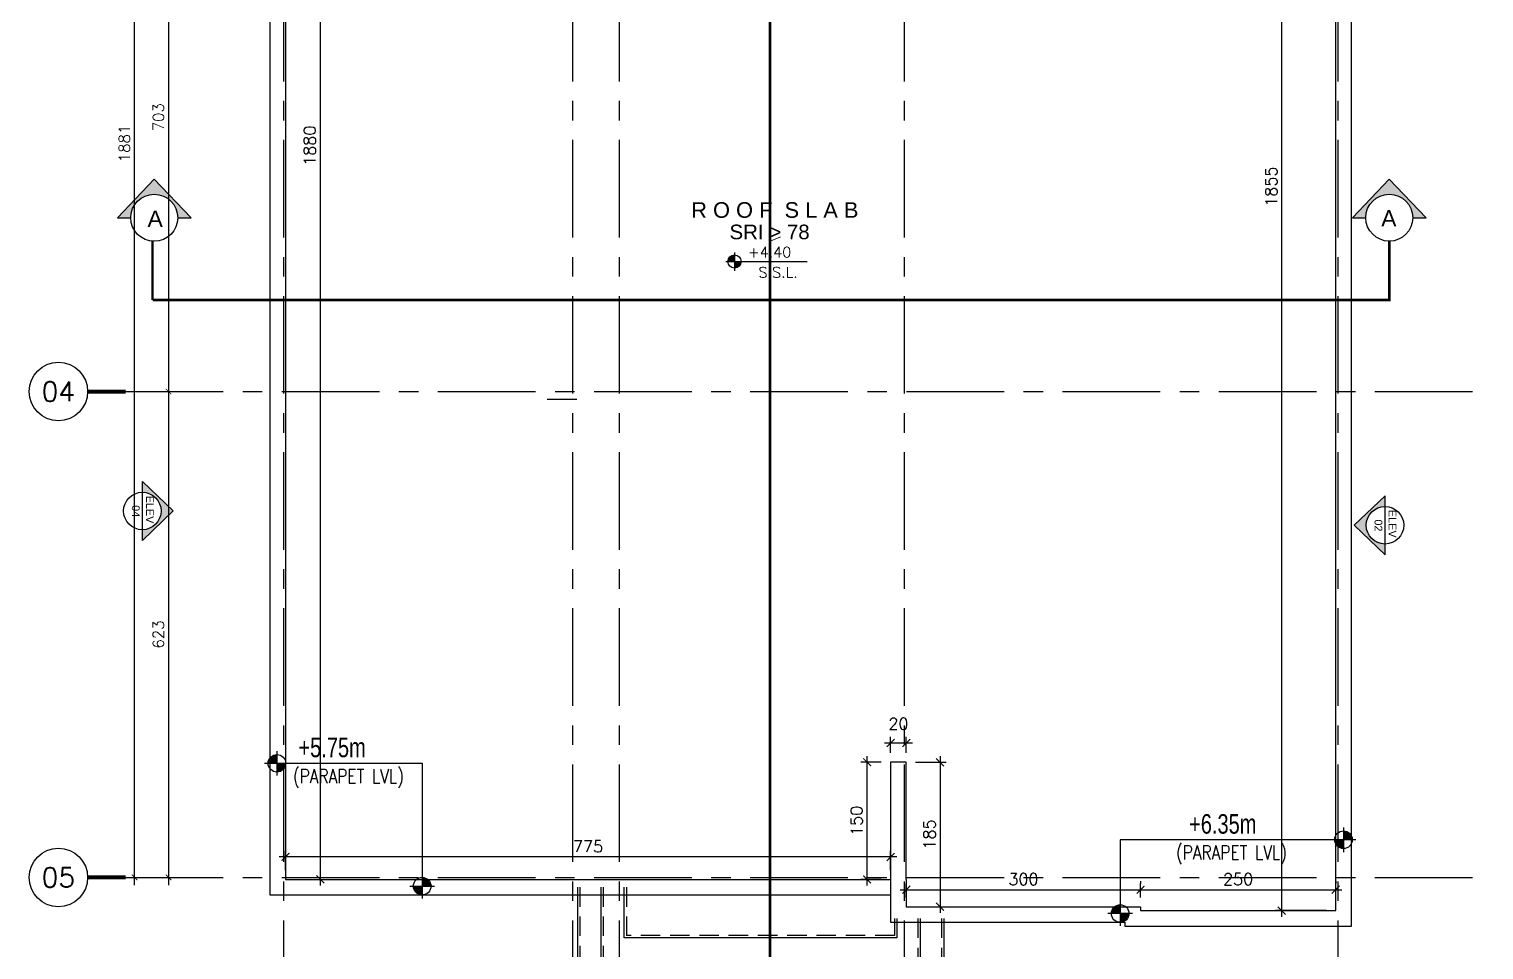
# Model space of a CAD drawing. Header units: centimetres. Extents: x -2093 to 2270, y -504 to 3084.
# Drawn here: x 407 to 2270, y 723 to 1902 of the extents above; entities that cross this region are included whole.
import ezdxf
from ezdxf.enums import TextEntityAlignment as Align

# ---------------------------------------------------------------- set-up
doc = ezdxf.new("R2010")
doc.units = ezdxf.units.CM
doc.header["$LTSCALE"] = 100
doc.header["$MEASUREMENT"] = 0
for name, pattern in [('GRID$0$GRID$0$XREF GRID$0$GRIDS$0$CENTER', [2, 1.25, -0.25, 0.25, -0.25]), ('HIDDEN', [0.375, 0.25, -0.125]), ('XREF CUTTING LINES$0$ACAD_ISO10W100', [18, 12, -3, 0, -3]), ('XREF CUTTING LINES$0$DASHDOT', [1, 0.5, -0.25, 0, -0.25])]:
    doc.linetypes.add(name, pattern=pattern)
for name, color, linetype in [('DIM IN', 1, 'Continuous'), ('GRID$0$DIM IN', 1, 'Continuous'), ('GRID$0$WOODEN DOOR', 1, 'Continuous'), ('GRID$0$XREF GRID', 11, 'GRID$0$GRID$0$XREF GRID$0$GRIDS$0$CENTER'), ('LVL', 2, 'Continuous'), ('STAIRS', 4, 'Continuous'), ('TEXT', 3, 'Continuous'), ('WALL-01', 7, 'Continuous'), ('WALL-02', 3, 'Continuous'), ('WALL-03', 2, 'Continuous'), ('WINDOW', 1, 'Continuous'), ('XREF CUTTING LINES$0$ELEV', 2, 'XREF CUTTING LINES$0$ACAD_ISO10W100'), ('XREF CUTTING LINES$0$SECTION LINE', 6, 'XREF CUTTING LINES$0$DASHDOT'), ('XREF CUTTING LINES$0$WALL SECT LINE', 6, 'XREF CUTTING LINES$0$DASHDOT')]:
    doc.layers.add(name, color=color, linetype=linetype)
doc.styles.add('22', font='romans.shx')
doc.styles.add('ART-PS-1', font='arial.ttf', dxfattribs={"height": 20})
doc.styles.add('GRID$0$GRID$0$XREF GRID$0$GRIDS$0$18', font='romans.shx', dxfattribs={"width": 0.85, "height": 15})
doc.styles.add('GRID$0$ROMANS', font='romans')
doc.styles.add('ROMANS', font='romans')
doc.styles.add('STYLE6', font='swisscl.ttf')
doc.styles.add('XREF CUTTING LINES$0$ART', font='arial.ttf')
doc.styles.add('XREF CUTTING LINES$0$ART-PS-1', font='arial.ttf', dxfattribs={"height": 20})
doc.dimstyles.new('100', dxfattribs={"dimtxt": 15, "dimasz": 10, "dimexe": 8, "dimexo": 12, "dimgap": 6, "dimtad": 1, "dimdec": 0, "dimzin": 0, "dimdsep": 46, "dimtxsty": '22', "dimblk": 'ARCHTICK', "dimcen": 30, "dimdle": 8, "dimclrd": 1, "dimclre": 1, "dimclrt": 2, "dimadec": 0, "dimazin": 0, "dimtfac": 1, "dimtdec": 0, "dimtmove": 2, "dimatfit": 3, "dimldrblk": 'OBLIQUE', "dimfxl": 100, "dimtolj": 1, "dimtzin": 0, "dimarcsym": 0})
doc.dimstyles.new('GRID$0$AS-17-100', dxfattribs={"dimtxt": 14, "dimasz": 7, "dimexe": 10, "dimexo": 25, "dimgap": 6, "dimtad": 1, "dimtoh": 1, "dimdec": 0, "dimdsep": 46, "dimtxsty": 'GRID$0$ROMANS', "dimblk1": 'GRID$0$_ARCHTICK', "dimblk2": 'GRID$0$_ARCHTICK', "dimsah": 1, "dimcen": 25, "dimdle": 10, "dimclrd": 1, "dimclre": 1, "dimclrt": 2, "dimadec": 0, "dimazin": 0, "dimtfac": 1, "dimtdec": 0, "dimtofl": 0, "dimtmove": 2, "dimatfit": 3, "dimldrblk": 'GRID$0$_ARCHTICK', "dimfxl": 1, "dimtolj": 1, "dimtzin": 0, "dimarcsym": 0})

# ---------------------------------------------------------------- blocks, each defined once
blk = doc.blocks.new('_ARCHTICK')
at = {"color": 0, "linetype": 'ByBlock', "const_width": 0.15}
blk.add_lwpolyline([(-0.5, -0.5), (0.5, 0.5)], dxfattribs=at)
blk = doc.blocks.new('*D268')
at = {"layer": 'Defpoints', "color": 0, "transparency": 16777216}
for p in [(734.9999999999748, 2693.000000000006), (734.999999999975, 813.0000000000059), (779.5746953821845, 813.000000000006)]:
    blk.add_point(p, dxfattribs=at)
at = {"layer": 'DIM IN', "color": 1, "lineweight": -2, "transparency": 16777216}
for p, q in [((746.9999999999748, 2693.000000000006), (787.5746953821841, 2693.000000000006)), ((779.5746953821841, 2701.000000000006), (779.5746953821845, 805.000000000006)), ((746.999999999975, 813.0000000000059), (787.5746953821845, 813.000000000006))]:
    blk.add_line(p, q, dxfattribs=at)
at = {"layer": 'DIM IN', "color": 1, "lineweight": -2, "transparency": 16777216, "xscale": 10, "yscale": 10, "zscale": 10}
for p, rotation in [((779.5746953821841, 2693.000000000006), 90), ((779.5746953821845, 813.000000000006), 270)]:
    blk.add_blockref('_ARCHTICK', p, dxfattribs=dict(at, rotation=rotation))
at = {"layer": 'DIM IN', "color": 2, "transparency": 16777216, "insert": (766.0746953821846, 1753.000000000006), "char_height": 15, "attachment_point": 5, "rotation": 90, "style": '22'}
blk.add_mtext('\\A1;1880', dxfattribs=at)
blk = doc.blocks.new('_OBLIQUE')
at = {"color": 0, "linetype": 'ByBlock'}
blk.add_line((-0.5, -0.5), (0.5, 0.5), dxfattribs=at)
blk = doc.blocks.new('*D269')
at = {"layer": 'Defpoints', "color": 0, "transparency": 16777216}
for p in [(734.9999999999748, 841.7551488985446), (734.9999999999748, 813.0000000000055), (1509.999999999975, 813.0000000000055)]:
    blk.add_point(p, dxfattribs=at)
at = {"layer": 'DIM IN', "color": 1, "lineweight": -2, "transparency": 16777216}
for p, q in [((1517.999999999975, 841.7551488985446), (726.9999999999748, 841.7551488985446)), ((734.9999999999748, 825.0000000000055), (734.9999999999748, 849.7551488985446)), ((1509.999999999975, 825.0000000000055), (1509.999999999975, 849.7551488985446))]:
    blk.add_line(p, q, dxfattribs=at)
at = {"layer": 'DIM IN', "color": 1, "lineweight": -2, "transparency": 16777216, "xscale": 10, "yscale": 10, "zscale": 10, "rotation": 180}
blk.add_blockref('_ARCHTICK', (734.9999999999748, 841.7551488985446), dxfattribs=at)
at = {"layer": 'DIM IN', "color": 1, "lineweight": -2, "transparency": 16777216, "xscale": 10, "yscale": 10, "zscale": 10}
blk.add_blockref('_ARCHTICK', (1509.999999999975, 841.7551488985446), dxfattribs=at)
at = {"layer": 'DIM IN', "color": 2, "transparency": 16777216, "insert": (1122.499999999975, 855.2551488985446), "char_height": 15, "attachment_point": 5, "style": '22'}
blk.add_mtext('\\A1;775', dxfattribs=at)
blk = doc.blocks.new('*D270')
at = {"layer": 'Defpoints', "color": 0, "transparency": 16777216}
for p in [(1479.900502841305, 963.0000000000059), (1509.999999999975, 963.0000000000059), (1509.999999999975, 813.0000000000059)]:
    blk.add_point(p, dxfattribs=at)
at = {"layer": 'DIM IN', "color": 1, "lineweight": -2, "transparency": 16777216}
for p, q in [((1479.900502841305, 805.0000000000059), (1479.900502841305, 971.0000000000059)), ((1497.999999999975, 963.0000000000059), (1471.900502841305, 963.0000000000059)), ((1497.999999999975, 813.0000000000059), (1471.900502841305, 813.0000000000059))]:
    blk.add_line(p, q, dxfattribs=at)
at = {"layer": 'DIM IN', "color": 1, "lineweight": -2, "transparency": 16777216, "xscale": 10, "yscale": 10, "zscale": 10}
for p, rotation in [((1479.900502841305, 963.0000000000059), 90), ((1479.900502841305, 813.0000000000059), 270)]:
    blk.add_blockref('_ARCHTICK', p, dxfattribs=dict(at, rotation=rotation))
at = {"layer": 'DIM IN', "color": 2, "transparency": 16777216, "insert": (1466.400502841305, 888.0000000000052), "char_height": 15, "attachment_point": 5, "rotation": 90, "style": '22'}
blk.add_mtext('\\A1;150', dxfattribs=at)
blk = doc.blocks.new('*D271')
at = {"layer": 'Defpoints', "color": 0, "transparency": 16777216}
for p in [(1529.999999999975, 963.0000000000059), (1529.999999999975, 778.0000000000059), (1573.278941177268, 778.0000000000059)]:
    blk.add_point(p, dxfattribs=at)
at = {"layer": 'DIM IN', "color": 1, "lineweight": -2, "transparency": 16777216}
for p, q in [((1573.278941177268, 971.0000000000059), (1573.278941177268, 770.0000000000059)), ((1541.999999999975, 963.0000000000059), (1581.278941177268, 963.0000000000059)), ((1541.999999999975, 778.0000000000059), (1581.278941177268, 778.0000000000059))]:
    blk.add_line(p, q, dxfattribs=at)
at = {"layer": 'DIM IN', "color": 1, "lineweight": -2, "transparency": 16777216, "xscale": 10, "yscale": 10, "zscale": 10}
for p, rotation in [((1573.278941177268, 963.0000000000059), 90), ((1573.278941177268, 778.0000000000059), 270)]:
    blk.add_blockref('_ARCHTICK', p, dxfattribs=dict(at, rotation=rotation))
at = {"layer": 'DIM IN', "color": 2, "transparency": 16777216, "insert": (1559.778941177268, 870.5000000000052), "char_height": 15, "attachment_point": 5, "rotation": 90, "style": '22'}
blk.add_mtext('\\A1;185', dxfattribs=at)
blk = doc.blocks.new('*D272')
at = {"layer": 'Defpoints', "color": 0, "transparency": 16777216}
for p in [(1529.999999999975, 987.8275936221871), (1509.999999999975, 963.0000000000055), (1529.999999999975, 963.0000000000055)]:
    blk.add_point(p, dxfattribs=at)
at = {"layer": 'DIM IN', "color": 1, "lineweight": -2, "transparency": 16777216}
for p, q in [((1501.999999999975, 987.8275936221871), (1537.999999999975, 987.8275936221871)), ((1509.999999999975, 975.0000000000055), (1509.999999999975, 995.8275936221871)), ((1529.999999999975, 975.0000000000055), (1529.999999999975, 995.8275936221871))]:
    blk.add_line(p, q, dxfattribs=at)
at = {"layer": 'DIM IN', "color": 1, "lineweight": -2, "transparency": 16777216, "xscale": 10, "yscale": 10, "zscale": 10, "rotation": 180}
blk.add_blockref('_ARCHTICK', (1509.999999999975, 987.8275936221871), dxfattribs=at)
at = {"layer": 'DIM IN', "color": 1, "lineweight": -2, "transparency": 16777216, "xscale": 10, "yscale": 10, "zscale": 10}
blk.add_blockref('_ARCHTICK', (1529.999999999975, 987.8275936221871), dxfattribs=at)
at = {"layer": 'DIM IN', "color": 2, "transparency": 16777216, "insert": (1519.999999999975, 1012.327593622187), "char_height": 15, "attachment_point": 5, "style": '22'}
blk.add_mtext('\\A1;20', dxfattribs=at)
blk = doc.blocks.new('*D273')
at = {"layer": 'Defpoints', "color": 0, "transparency": 16777216}
for p in [(1829.999999999975, 799.7844294630358), (1529.999999999975, 778.0000000000055), (1829.999999999975, 778.0000000000055)]:
    blk.add_point(p, dxfattribs=at)
at = {"layer": 'DIM IN', "color": 1, "lineweight": -2, "transparency": 16777216}
for p, q in [((1529.999999999975, 790.0000000000055), (1529.999999999975, 807.7844294630358)), ((1829.999999999975, 790.0000000000055), (1829.999999999975, 807.7844294630358)), ((1521.999999999975, 799.7844294630358), (1837.999999999975, 799.7844294630358))]:
    blk.add_line(p, q, dxfattribs=at)
at = {"layer": 'DIM IN', "color": 1, "lineweight": -2, "transparency": 16777216, "xscale": 10, "yscale": 10, "zscale": 10, "rotation": 180}
blk.add_blockref('_ARCHTICK', (1529.999999999975, 799.7844294630358), dxfattribs=at)
at = {"layer": 'DIM IN', "color": 1, "lineweight": -2, "transparency": 16777216, "xscale": 10, "yscale": 10, "zscale": 10}
blk.add_blockref('_ARCHTICK', (1829.999999999975, 799.7844294630358), dxfattribs=at)
at = {"layer": 'DIM IN', "color": 2, "transparency": 16777216, "insert": (1679.999999999975, 813.2844294630358), "char_height": 15, "attachment_point": 5, "style": '22'}
blk.add_mtext('\\A1;300', dxfattribs=at)
blk = doc.blocks.new('*D274')
at = {"layer": 'Defpoints', "color": 0, "transparency": 16777216}
for p in [(1829.999999999975, 798.8922147315207), (2079.999999999975, 799.7844294630358), (2079.999999999975, 798.8922147315207)]:
    blk.add_point(p, dxfattribs=at)
at = {"layer": 'DIM IN', "color": 1, "lineweight": -2, "transparency": 16777216}
for p, q in [((1829.999999999975, 810.8922147315207), (1829.999999999975, 807.7844294630358)), ((2079.999999999975, 810.8922147315207), (2079.999999999975, 807.7844294630358)), ((1821.999999999975, 799.7844294630358), (2087.999999999975, 799.7844294630358))]:
    blk.add_line(p, q, dxfattribs=at)
at = {"layer": 'DIM IN', "color": 1, "lineweight": -2, "transparency": 16777216, "xscale": 10, "yscale": 10, "zscale": 10, "rotation": 180}
blk.add_blockref('_ARCHTICK', (1829.999999999975, 799.7844294630358), dxfattribs=at)
at = {"layer": 'DIM IN', "color": 1, "lineweight": -2, "transparency": 16777216, "xscale": 10, "yscale": 10, "zscale": 10}
blk.add_blockref('_ARCHTICK', (2079.999999999975, 799.7844294630358), dxfattribs=at)
at = {"layer": 'DIM IN', "color": 2, "transparency": 16777216, "insert": (1954.999999999975, 813.2844294630358), "char_height": 15, "attachment_point": 5, "style": '22'}
blk.add_mtext('\\A1;250', dxfattribs=at)
blk = doc.blocks.new('*D275')
at = {"layer": 'Defpoints', "color": 0, "transparency": 16777216}
for p in [(2010.853973782234, 2628.000000000006), (2079.999999999975, 2628.000000000006), (2079.999999999975, 773.0000000000059)]:
    blk.add_point(p, dxfattribs=at)
at = {"layer": 'DIM IN', "color": 1, "lineweight": -2, "transparency": 16777216}
for p, q in [((2067.999999999975, 2628.000000000006), (2002.853973782234, 2628.000000000006)), ((2010.853973782234, 765.0000000000058), (2010.853973782234, 2636.000000000006)), ((2067.999999999975, 773.0000000000059), (2002.853973782234, 773.0000000000059))]:
    blk.add_line(p, q, dxfattribs=at)
at = {"layer": 'DIM IN', "color": 1, "lineweight": -2, "transparency": 16777216, "xscale": 10, "yscale": 10, "zscale": 10}
for p, rotation in [((2010.853973782234, 2628.000000000006), 90), ((2010.853973782234, 773.0000000000059), 270)]:
    blk.add_blockref('_ARCHTICK', p, dxfattribs=dict(at, rotation=rotation))
at = {"layer": 'DIM IN', "color": 2, "transparency": 16777216, "insert": (1997.353973782234, 1700.500000000005), "char_height": 15, "attachment_point": 5, "rotation": 90, "style": '22'}
blk.add_mtext('\\A1;1855', dxfattribs=at)
blk = doc.blocks.new('GRID$0$_ARCHTICK')
at = {"color": 0, "linetype": 'ByBlock', "const_width": 0.15}
blk.add_lwpolyline([(-0.5, -0.5), (0.5, 0.5)], dxfattribs=at)
blk = doc.blocks.new('*D426')
at = {"layer": 'Defpoints', "color": 0, "transparency": 16777216}
for p in [(-1934.395888290663, 2140.976995210326), (-1934.395888290664, 1438.000000000071), (-1914.75702633421, 1438.000000000071)]:
    blk.add_point(p, dxfattribs=at)
at = {"layer": 'GRID$0$DIM IN', "color": 1, "lineweight": -2, "transparency": 16777216}
for p, q in [((-1914.75702633421, 2150.976995210326), (-1914.75702633421, 1428.000000000071)), ((-1909.395888290663, 2140.976995210326), (-1904.75702633421, 2140.976995210326)), ((-1909.395888290664, 1438.000000000071), (-1904.75702633421, 1438.000000000071))]:
    blk.add_line(p, q, dxfattribs=at)
at = {"layer": 'GRID$0$DIM IN', "color": 1, "lineweight": -2, "transparency": 16777216, "xscale": 7, "yscale": 7, "zscale": 7}
for p, rotation in [((-1914.75702633421, 2140.976995210326), 90), ((-1914.75702633421, 1438.000000000071), 270)]:
    blk.add_blockref('GRID$0$_ARCHTICK', p, dxfattribs=dict(at, rotation=rotation))
at = {"layer": 'GRID$0$DIM IN', "color": 2, "transparency": 16777216, "insert": (-1927.757026334209, 1789.488497605199), "char_height": 14, "attachment_point": 5, "rotation": 90, "style": 'GRID$0$ROMANS'}
blk.add_mtext('\\A1;703', dxfattribs=at)
blk = doc.blocks.new('*D427')
at = {"layer": 'Defpoints', "color": 0, "transparency": 16777216}
for p in [(-1934.395888290664, 1438.000000000071), (-1934.395888290664, 815.5000000000418), (-1914.757026334211, 815.5000000000418)]:
    blk.add_point(p, dxfattribs=at)
at = {"layer": 'GRID$0$DIM IN', "color": 1, "lineweight": -2, "transparency": 16777216}
for p, q in [((-1914.757026334211, 1448.000000000071), (-1914.757026334211, 805.5000000000418)), ((-1909.395888290664, 1438.000000000071), (-1904.757026334211, 1438.000000000071)), ((-1909.395888290664, 815.5000000000418), (-1904.757026334211, 815.5000000000418))]:
    blk.add_line(p, q, dxfattribs=at)
at = {"layer": 'GRID$0$DIM IN', "color": 1, "lineweight": -2, "transparency": 16777216, "xscale": 7, "yscale": 7, "zscale": 7}
for p, rotation in [((-1914.757026334211, 1438.000000000071), 90), ((-1914.757026334211, 815.5000000000418), 270)]:
    blk.add_blockref('GRID$0$_ARCHTICK', p, dxfattribs=dict(at, rotation=rotation))
at = {"layer": 'GRID$0$DIM IN', "color": 2, "transparency": 16777216, "insert": (-1927.75702633421, 1126.750000000057), "char_height": 14, "attachment_point": 5, "rotation": 90, "style": 'GRID$0$ROMANS'}
blk.add_mtext('\\A1;623', dxfattribs=at)
blk = doc.blocks.new('*D428')
at = {"layer": 'Defpoints', "color": 0, "transparency": 16777216}
for p in [(-1992.024602752311, 2696.159775922617), (-1958.295544654558, 2696.159775922617), (-1992.024602752312, 815.5000000000421)]:
    blk.add_point(p, dxfattribs=at)
at = {"layer": 'GRID$0$DIM IN', "color": 1, "lineweight": -2, "transparency": 16777216}
for p, q in [((-1958.295544654557, 805.5000000000421), (-1958.295544654558, 2706.159775922617)), ((-1967.024602752311, 2696.159775922617), (-1948.295544654558, 2696.159775922617)), ((-1967.024602752312, 815.5000000000421), (-1948.295544654557, 815.5000000000421))]:
    blk.add_line(p, q, dxfattribs=at)
at = {"layer": 'GRID$0$DIM IN', "color": 1, "lineweight": -2, "transparency": 16777216, "xscale": 7, "yscale": 7, "zscale": 7}
for p, rotation in [((-1958.295544654558, 2696.159775922617), 90), ((-1958.295544654557, 815.5000000000421), 270)]:
    blk.add_blockref('GRID$0$_ARCHTICK', p, dxfattribs=dict(at, rotation=rotation))
at = {"layer": 'GRID$0$DIM IN', "color": 2, "transparency": 16777216, "insert": (-1971.295544654557, 1755.82988796133), "char_height": 14, "attachment_point": 5, "rotation": 90, "style": 'GRID$0$ROMANS'}
blk.add_mtext('\\A1;1881', dxfattribs=at)
blk = doc.blocks.new('XREF CUTTING LINES')
at = {"layer": 'XREF CUTTING LINES$0$ELEV'}
h = blk.add_hatch(color=251, dxfattribs=at)
edge = h.paths.add_edge_path()
edge.add_line((-1948.315637287776, 1322.673402435821), (-1948.315637287776, 1309.050706248334))
edge.add_ellipse((-1948.315637287776, 1284.984180463422), major_axis=(17.01760358211501, -17.01760358211501), ratio=0.9999999999999889, start_angle=-45.000000000000284, end_angle=134.9999999999997, ccw=False)
edge.add_line((-1948.315637287776, 1260.917654678502), (-1948.315637287776, 1247.294958491))
edge.add_line((-1948.315637287776, 1247.294958491007), (-1908.933402010779, 1284.98418046343))
edge.add_line((-1908.933402010779, 1284.984180463429), (-1948.315637287776, 1322.67340243582))
h = blk.add_hatch(color=251, dxfattribs=at)
edge = h.paths.add_edge_path()
edge.add_line((-356.893319347837, 1304.399473541923), (-356.893319347837, 1290.776777354436))
edge.add_ellipse((-356.893319347837, 1266.710251569524), major_axis=(-17.01760358211502, -17.01760358211501), ratio=0.9999999999999889, start_angle=225.0000000000003, end_angle=405.0000000000003)
edge.add_line((-356.893319347837, 1242.643725784605), (-356.893319347837, 1229.021029597102))
edge.add_line((-356.893319347837, 1229.02102959711), (-396.275554624833, 1266.710251569532))
edge.add_line((-396.275554624833, 1266.710251569531), (-356.893319347837, 1304.399473541923))
at = {"layer": 'XREF CUTTING LINES$0$SECTION LINE'}
h = blk.add_hatch(color=251, dxfattribs=at)
edge = h.paths.add_edge_path()
edge.add_line((-1885.968603661774, 1660.685805011528), (-1902.996973896133, 1660.685805011528))
edge.add_ellipse((-1933.080131127273, 1660.685805011528), major_axis=(-21.27200447764378, 21.27200447764375), ratio=0.9999999999999887, start_angle=225.0000000000003, end_angle=405.0000000000003)
edge.add_line((-1963.163288358422, 1660.685805011528), (-1980.191658592791, 1660.685805011528))
edge.add_line((-1980.191658592791, 1660.685805011528), (-1933.080131127263, 1709.913599107773))
edge.add_line((-1933.080131127273, 1709.913599107774), (-1885.968603661774, 1660.685805011529))
h = blk.add_hatch(color=251, dxfattribs=at)
edge = h.paths.add_edge_path()
edge.add_line((-304.270622017376, 1660.766587367905), (-321.2989922517352, 1660.766587367905))
edge.add_ellipse((-351.3821494828748, 1660.766587367905), major_axis=(-21.27200447764378, 21.27200447764375), ratio=0.9999999999999887, start_angle=225.0000000000003, end_angle=405.0000000000003)
edge.add_line((-381.465306714024, 1660.766587367905), (-398.4936769484025, 1660.766587367905))
edge.add_line((-398.4936769484025, 1660.766587367905), (-351.3821494828748, 1709.99438146415))
edge.add_line((-351.3821494828651, 1709.994381464149), (-304.2706220173663, 1660.766587367905))
at = {"layer": 'XREF CUTTING LINES$0$ELEV', "color": 2, "linetype": 'Continuous'}
for p, q in [((-1948.315637287777, 1260.917654678505), (-1948.315637287777, 1309.050706248337)), ((-356.8933193478358, 1242.643725784609), (-356.8933193478358, 1290.776777354439))]:
    blk.add_line(p, q, dxfattribs=at)
for points in [[(-1948.315637287776, 1322.673402435828), (-1908.933402010779, 1284.984180463429), (-1948.315637287776, 1247.294958491015), (-1948.315637287776, 1260.917654678505)], [(-1948.315637287776, 1309.050706248337), (-1948.315637287776, 1322.673402435828)], [(-356.893319347837, 1304.399473541931), (-396.275554624833, 1266.710251569531), (-356.893319347837, 1229.021029597117), (-356.893319347837, 1242.643725784609)], [(-356.893319347837, 1290.776777354439), (-356.893319347837, 1304.399473541931)]]:
    blk.add_lwpolyline(points, dxfattribs=at)
for centre in [(-1948.315637287776, 1284.984180463422), (-356.893319347837, 1266.710251569524)]:
    blk.add_circle(centre, 24.06652578491579, dxfattribs=at)
at = {"layer": 'XREF CUTTING LINES$0$SECTION LINE', "color": 2, "linetype": 'Continuous'}
for points in [[(-1902.996973896133, 1660.685805011528), (-1885.968603661765, 1660.685805011528), (-1933.080131127273, 1709.913599107774), (-1980.191658592791, 1660.685805011528), (-1963.163288358422, 1660.685805011528)], [(-321.2989922517352, 1660.766587367905), (-304.2706220173663, 1660.766587367905), (-351.3821494828651, 1709.994381464149), (-398.4936769483832, 1660.766587367905), (-381.465306714024, 1660.766587367905)]]:
    blk.add_lwpolyline(points, dxfattribs=at)
for centre in [(-1933.080131127273, 1660.685805011528), (-351.3821494828748, 1660.766587367905)]:
    blk.add_circle(centre, 30.08315723114473, dxfattribs=at)
at = {"layer": 'XREF CUTTING LINES$0$WALL SECT LINE', "const_width": 3.317877843354462}
for points in [[(-1068.91760389405, 2787.387445794906), (-1144.443390814088, 2787.387445794906), (-1144.443390814383, 485.8709806342961)], [(-351.3821494828748, 1630.683430136761), (-351.3821494828748, 1555.157643216722), (-1935.283276804803, 1555.157643216574)], [(-1935.283276804803, 1555.157643216869), (-1935.283276804803, 1630.683430136907)]]:
    blk.add_lwpolyline(points, dxfattribs=at)
at = {"layer": 'XREF CUTTING LINES$0$WALL SECT LINE', "color": 6}
blk.add_lwpolyline([(-351.3821494828748, 1555.157643216722), (-351.3821494828748, 1630.683430136761)], dxfattribs=at)
at = {"layer": 'XREF CUTTING LINES$0$ELEV', "style": 'XREF CUTTING LINES$0$ART-PS-1'}
for s, p in [('04', (-1956.736241948716, 1284.73753000031)), ('ELEV', (-1938.686986480867, 1286.908318344261)), ('02', (-365.3139240087776, 1266.463601106413)), ('ELEV', (-347.2646685409288, 1268.634389450364))]:
    blk.add_text(s, height=9.953633530063387, rotation=270, dxfattribs=at).set_placement(p, align=Align.MIDDLE_CENTER)
at = {"layer": 'XREF CUTTING LINES$0$SECTION LINE', "color": 2, "style": 'XREF CUTTING LINES$0$ART'}
for p in [(-1931.897636615068, 1659.476273669651), (-351.9800547406843, 1660.004947453079)]:
    blk.add_text('A', height=20.90263041312467, dxfattribs=at).set_placement(p, align=Align.MIDDLE_CENTER)
blk = doc.blocks.new('03')
at = {"layer": 'STAIRS', "color": 8}
for p, q in [((4137.499999999975, 2708.000000000006), (4039.999999999975, 2708.000000000006)), ((4509.999999999975, 2648.000000000005), (4179.999999999975, 2648.000000000005)), ((4509.999999999975, 2618.000000000005), (4179.999999999975, 2618.000000000005)), ((3600.000000000004, 2356.189775922634), (3599.999999999992, 2064.719852353616)), ((3719.999999999981, 2356.189775922622), (3599.999999999992, 2356.189775922622)), ((3629.999999999992, 2326.189775922634), (3629.999999999992, 2094.719852353604)), ((3719.999999999981, 2326.189775922634), (3629.999999999992, 2326.189775922634)), ((3660.000000000004, 2124.719852353593), (3659.999999999992, 2296.189775922634)), ((3659.999999999992, 2296.189775922634), (3719.999999999981, 2296.189775922634)), ((3719.999999999975, 2258.000000000005), (3719.999999999984, 2168.000000000001)), ((3659.999999999992, 2124.719852353604), (3719.999999999978, 2124.719852353604)), ((3719.999999999976, 2094.719852353604), (3629.999999999992, 2094.719852353604)), ((3719.999999999975, 2064.719852353605), (3599.999999999992, 2064.719852353616)), ((4108.883651471508, 803.0000000000407), (4108.883651471508, 677.9999999999939)), ((4138.883651471508, 803.0000000000407), (4138.883651471508, 708.000000000017)), ((4168.883651471508, 738.000000000017), (4168.883651471509, 803.0000000000405)), ((4517.999999999975, 763.0000000000057), (4517.999999999975, 738.0000000000405)), ((4547.999999999975, 763.000000000008), (4547.999999999975, 708.0000000000405)), ((4577.999999999975, 763.0000000000105), (4577.999999999975, 678.000000000017)), ((4517.999999999975, 738.0000000000405), (4168.883651471508, 738.000000000017)), ((4138.883651471508, 708.000000000017), (4355.148054566627, 708.000000000017)), ((4547.999999999975, 708.0000000000405), (4355.148054566651, 708.000000000017)), ((4108.883651471508, 678.0000000000055), (4355.148054566651, 677.9999999999939)), ((4577.999999999975, 678.0000000000289), (4355.148054566627, 677.9999999999939))]:
    blk.add_line(p, q, dxfattribs=at)
at = {"layer": 'STAIRS', "color": 8, "linetype": 'HIDDEN'}
for p, q in [((4137.499999999975, 2705.000000000006), (4039.999999999975, 2705.000000000006)), ((4509.999999999975, 2645.000000000005), (4179.999999999975, 2645.000000000005)), ((4509.999999999975, 2615.000000000005), (4179.999999999975, 2615.000000000005)), ((3603.000000000004, 2353.189775922623), (3602.999999999992, 2067.719852353616)), ((3729.999999999981, 2353.189775922634), (3603.000000000004, 2353.189775922623)), ((3632.999999999992, 2323.189775922634), (3632.999999999992, 2097.719852353604)), ((3719.999999999981, 2323.189775922634), (3632.999999999992, 2323.189775922634)), ((3663.000000000004, 2127.719852353604), (3662.999999999992, 2293.189775922634)), ((3662.999999999992, 2293.189775922634), (3719.999999999981, 2293.189775922634)), ((3663.000000000004, 2127.719852353604), (3719.999999999978, 2127.719852353604)), ((3719.999999999976, 2097.719852353604), (3632.999999999992, 2097.719852353604)), ((3719.999999999975, 2067.719852353605), (3602.999999999992, 2067.719852353616)), ((4111.883651471509, 803.0000000000408), (4111.883651471509, 681.0000000000282)), ((4141.883651471509, 803.0000000000407), (4141.883651471509, 711.00000000004)), ((4171.883651471509, 803.0000000000406), (4171.883651471509, 741.0000000000173)), ((4514.999999999975, 763.0000000000057), (4514.999999999975, 741.0000000000402)), ((4544.999999999975, 763.000000000008), (4544.999999999975, 711.0000000000401)), ((4574.999999999975, 763.0000000000105), (4574.999999999975, 681.0000000000284)), ((4514.999999999975, 741.0000000000402), (4171.883651471509, 741.0000000000173)), ((4141.883651471509, 711.00000000004), (4328.735596904832, 711.0000000000173)), ((4544.999999999975, 711.0000000000401), (4355.148054566651, 711.000000000017)), ((4111.883651471509, 681.0000000000282), (4328.735596904856, 680.9999999999941)), ((4574.999999999975, 681.0000000000284), (4355.148054566627, 680.9999999999939))]:
    blk.add_line(p, q, dxfattribs=at)
at = {"layer": 'STAIRS', "color": 8}
for points in [[(4174.999999999975, 2708.000000000006), (4174.999999999975, 2768.000000000006), (4011.071919034101, 2768.000000000006), (4011.071919034101, 2708.000000000006)], [(4141.999999999975, 2708.000000000006), (4141.999999999975, 2735.000000000006), (4039.999999999973, 2734.999999988132), (4039.999999999973, 2707.999999988132)]]:
    blk.add_lwpolyline(points, dxfattribs=at)
at = {"layer": 'STAIRS', "color": 8, "linetype": 'HIDDEN'}
for points in [[(4171.999999999975, 2708.000000000006), (4171.999999999975, 2765.000000000006), (4014.071919034101, 2765.000000000006), (4014.071919034101, 2708.000000000006)], [(4138.999999999975, 2708.000000000006), (4138.999999999975, 2732.000000000006), (4042.999999999973, 2731.999999988132), (4042.999999999973, 2707.999999988132)]]:
    blk.add_lwpolyline(points, dxfattribs=at)
blk = doc.blocks.new('PLANLEV')
h = blk.add_hatch(color=256)
h.paths.add_polyline_path([(0.4947463015156863, -0.1259999999999926, 0.4142135623730951), (0.620746301515679, 0), (0.4947463015156863, 0)])
h.paths.add_polyline_path([(0.4947463015156863, 0), (0.4947463015156863, 0.1259999999999926, 0.4142135623730949), (0.3687463015156937, 0)])
for p, q in [((0.3310801662239559, 0), (1.871828851954433, 0)), ((0.4947463015156863, 0.1714059935503766), (0.4947463015156863, -0.1771627065458116))]:
    blk.add_line(p, q)
blk.add_circle((0.4947463015156863, 0), 0.1259999999999926)
blk = doc.blocks.new('LIP')
blk.add_blockref('PLANLEV', (-0.3599999999998253, 0))
at = {"style": 'ROMANS'}
for tag, p in [('%%P0.00', (31.97267060137436, 0.07715497244960556)), ('F.F.L.', (27.61917454423764, -0.3064764338544065))]:
    blk.add_attdef(tag, text='', height=0.2, dxfattribs=at).set_placement(p, align=Align.CENTER)
blk = doc.blocks.new('RWQWQ')
at = {"layer": 'TEXT', "const_width": 1}
blk.add_lwpolyline([(14.37865350639731, -6.277095343099973), (1.873394104519321, -11.37813918880147)], dxfattribs=at)
at = {"layer": 'TEXT', "style": 'ART-PS-1'}
blk.add_text('SRI > 78', height=18.75, dxfattribs=at).set_placement((0, 0), align=Align.MIDDLE_CENTER)
blk = doc.blocks.new('GRID')
at = {"layer": 'GRID$0$WOODEN DOOR'}
blk.add_line((-1392.088636083063, 1428.00000000003), (-1430.061767679699, 1428.00000000003), dxfattribs=at)
at = {"layer": 'GRID$0$XREF GRID'}
for p, q in [((-1767.500000000025, 2960.330839349382, 0.00416170728823173), (-1767.500000000025, 522.762848804533)), ((-1397.500000000025, 2960.330839352368, 0.00248619643663347), (-1397.500000000025, 522.762848807519, -0.00167551085159826)), ((-1337.500000000025, 2960.330839349383), (-1337.500000000025, 522.7628488045343, -0.00416170728823173)), ((-972.5000000000261, 2960.330839349384, 0.00416170728823173), (-972.5000000000261, 522.7628488045357)), ((-417.4999999999764, 2960.330839349383, 0.00416170728823173), (-417.4999999999764, 522.7628488045348)), ((-1969.804241438599, 1438.00000000007), (-230.2361929991428, 1438.00000000007)), ((-1969.804241438601, 815.5000000000416), (-230.2361929991453, 815.5000000000407))]:
    blk.add_line(p, q, dxfattribs=at)
at = {"layer": 'GRID$0$XREF GRID', "color": 3, "linetype": 'Continuous', "const_width": 5}
for points in [[(-1969.804241438599, 1438.00000000007), (-2018.356677539373, 1438.000000000052)], [(-1969.804241438601, 815.5000000000416), (-2018.356677539375, 815.5000000000234)]]:
    blk.add_lwpolyline(points, dxfattribs=at)
at = {"layer": 'GRID$0$XREF GRID', "color": 3, "linetype": 'Continuous'}
for centre in [(-2055.856677539373, 1438.000000000052), (-2055.856677539375, 815.5000000000234)]:
    blk.add_circle(centre, 37.5, dxfattribs=at)
at = {"layer": 'GRID$0$XREF GRID', "color": 4, "linetype": 'Continuous', "style": 'GRID$0$GRID$0$XREF GRID$0$GRIDS$0$18'}
for s, p in [('04', (-2055.856677539373, 1438.000000000052)), ('05', (-2055.856677539375, 815.5000000000234))]:
    blk.add_text(s, height=25, dxfattribs=at).set_placement(p, align=Align.MIDDLE)
at = {"layer": 'GRID$0$DIM IN'}
for base, p1, p2, picture, middle in [((-1958.295544654558, 2696.159775922617), (-1992.024602752311, 815.5000000000416), (-1992.02460275231, 2696.159775922617), '*D428', (-1971.295544654557, 1755.82988796133)), ((-1914.75702633421, 1438.000000000071), (-1934.395888290662, 2140.976995210325), (-1934.395888290663, 1438.000000000071), '*D426', (-1927.757026334209, 1789.488497605199)), ((-1914.757026334211, 815.5000000000418), (-1934.395888290663, 1438.00000000007), (-1934.395888290663, 815.5000000000414), '*D427', (-1927.75702633421, 1126.750000000057))]:
    dim = blk.add_linear_dim(base=base, p1=p1, p2=p2, angle=90, dimstyle='GRID$0$AS-17-100', dxfattribs=at)
    dim.commit()
    dim.dimension.update_dxf_attribs({"geometry": picture, "text_midpoint": middle})

msp = doc.modelspace()

# ---------------------------------------------------------------- hatches: boundary and pattern name
at = {"layer": 'LVL'}
h = msp.add_hatch(color=256, dxfattribs=at)
h.paths.add_polyline_path([(712.7819487415636, 961.7277708285128, -0.4142135623735393), (724.0319487415818, 972.977770828531), (724.0319487415818, 961.7277708284673)])
h.paths.add_polyline_path([(724.0319487415818, 950.4777708284946), (724.0319487415818, 961.7277708284673), (735.2819487415773, 961.7277708284673, -0.4142135623716515)])
h = msp.add_hatch(color=256, dxfattribs=at)
h.paths.add_polyline_path([(2101.247743766888, 863.786661086986, 0.4142135623735393), (2089.997743766869, 875.0366610870042), (2089.997743766869, 863.7866610869405)])
h.paths.add_polyline_path([(2089.997743766869, 852.5366610869678), (2089.997743766869, 863.7866610869405), (2078.747743766874, 863.7866610869405, 0.4142135623716515)])
h = msp.add_hatch(color=256, dxfattribs=at)
h.paths.add_polyline_path([(910.1110754477731, 793.0652295837317, -0.4142135623735393), (898.861075447755, 804.3152295837499), (910.1110754477959, 804.3152295837499)])
h.paths.add_polyline_path([(921.3610754477686, 804.3152295837499), (910.1110754477959, 804.3152295837499), (910.1110754478186, 815.5652295837463, -0.4142135623716515)])
h = msp.add_hatch(color=256, dxfattribs=at)
h.paths.add_polyline_path([(1803.907883219444, 758.0688926765542, 0.4142135623735393), (1815.157883219462, 769.3188926765724), (1803.907883219421, 769.3188926765724)])
h.paths.add_polyline_path([(1792.657883219448, 769.3188926765724), (1803.907883219421, 769.3188926765724), (1803.907883219398, 780.568892676567, 0.4142135623716515)])

# ---------------------------------------------------------------- linework, layer by layer
at = {"layer": 'DIM IN'}
msp.add_lwpolyline([(2099.999999999975, 2648.000000000005), (1509.999999999975, 2648.000000000005), (1509.999999999975, 2158.000000000005), (1179.999999999975, 2158.000000000006), (1179.999999999975, 2713.000000000005), (714.9999999999745, 2713.000000000005), (714.9999999999745, 793.0000000000055), (1509.999999999975, 793.0000000000055), (1509.999999999975, 758.0000000000055), (1809.999999999975, 758.0000000000055), (1809.999999999975, 753.0000000000055), (2099.999999999975, 753.0000000000055)], close=True, dxfattribs=at)
at = {"layer": 'LVL'}
for p, q in [((724.0319487415818, 977.4777708285164), (724.0319487415818, 945.977770828511)), ((2089.997743766869, 879.5366610869878), (2089.997743766869, 848.0366610869823)), ((894.3610754477477, 804.3152295837499), (925.8610754477759, 804.3152295837499)), ((1819.657883219469, 769.3188926765724), (1788.157883219441, 769.3188926765724))]:
    msp.add_line(p, q, dxfattribs=at)
for points in [[(708.2819487415791, 961.7277708285128), (910.1110754477959, 961.7277708284673), (910.1110754477731, 788.5652295837481)], [(2105.747743766872, 863.786661086986), (1803.907883219421, 863.7866610869405), (1803.907883219444, 753.5688926765688)]]:
    msp.add_lwpolyline(points, dxfattribs=at)
for centre in [(724.0319487415818, 961.7277708285128), (2089.997743766869, 863.786661086986), (910.1110754477504, 804.3152295837499), (1803.907883219466, 769.3188926765724)]:
    msp.add_circle(centre, 11.25000000000558, dxfattribs=at)
at = {"layer": 'WALL-02'}
for p, q in [((2099.999999999975, 753.0000000000055), (2099.999999999975, 2648.000000000005)), ((2079.999999999975, 773.0000000000055), (2079.999999999975, 2628.000000000005)), ((1529.999999999975, 963.0000000000055), (1509.999999999975, 963.0000000000055)), ((1509.999999999975, 963.0000000000055), (1509.999999999975, 813.0000000000055)), ((1529.999999999975, 813.0000000000055), (1529.999999999975, 963.0000000000055)), ((1509.999999999975, 813.0000000000055), (1509.999999999975, 758.0000000000055)), ((1529.999999999975, 813.0000000000055), (1529.999999999975, 778.0000000000055)), ((1529.999999999975, 778.0000000000055), (1829.999999999975, 778.0000000000055)), ((1829.999999999975, 778.0000000000055), (1829.999999999975, 773.0000000000055)), ((1829.999999999975, 773.0000000000055), (2079.999999999975, 773.0000000000055)), ((1509.999999999975, 758.0000000000055), (1809.999999999975, 758.0000000000055)), ((1809.999999999975, 758.0000000000055), (1809.999999999975, 753.0000000000055)), ((1809.999999999975, 753.0000000000055), (2099.999999999975, 753.0000000000055))]:
    msp.add_line(p, q, dxfattribs=at)
at = {"layer": 'WALL-03'}
for p, q in [((714.9999999999745, 2713.000000000005), (714.9999999999745, 793.0000000000055)), ((734.9999999999745, 2693.000000000005), (734.9999999999745, 813.0000000000055)), ((734.9999999999745, 813.0000000000055), (1509.999999999975, 813.0000000000055)), ((714.9999999999745, 793.0000000000055), (1509.999999999975, 793.0000000000055))]:
    msp.add_line(p, q, dxfattribs=at)

# ---------------------------------------------------------------- block references
at = {"layer": 'LVL'}
ref = msp.add_blockref('LIP', (1300.973872410503, 1604.618239799242, -0.003926201510012124), dxfattribs=dict(at, xscale=67.50000000000114, yscale=67.50000000000114, zscale=67.50000000000114))
ref.add_attrib('F.F.L.', 'S.S.L.', dxfattribs={"layer": '0', "height": 13.4999999999971, "rotation": 359.9999999866598, "style": 'ROMANS'}).set_placement((1365.92750695384, 1583.931080499391, -0.003926201510012124), align=Align.CENTER)
ref.add_attrib('%%P0.00', '+4.40', dxfattribs={"layer": '0', "height": 13.50000000000213, "rotation": 359.9999999866598, "style": 'ROMANS'}).set_placement((1355.037471315261, 1609.826200404921, -0.003926201510012124), align=Align.CENTER)
at = {"layer": 'STAIRS'}
msp.add_blockref('03', (-3000, 0), dxfattribs=at)
at = {"layer": 'TEXT'}
msp.add_blockref('RWQWQ', (1354.943147988927, 1642.500930582077, -0.003926201510012124), dxfattribs=at)
at = {"layer": 'WALL-01'}
msp.add_blockref('GRID', (2499.999999999975, 0), dxfattribs=at)
at = {"layer": 'WINDOW'}
msp.add_blockref('XREF CUTTING LINES', (2499.999999999975, 0), dxfattribs=at)

# ---------------------------------------------------------------- texts
at = {"layer": 'LVL', "style": 'STYLE6'}
for s, p in [('+5.75m', (751.5822806873439, 969.5217792516487, 0.003926201510012124)), ('+6.35m', (1892.218194060958, 871.5806695101201, 0.003926201510012124))]:
    msp.add_text(s, height=25, dxfattribs=at).set_placement(p)
at = {"layer": 'LVL', "style": 'ROMANS', "width": 0.8}
for p in [(744.5291429913229, 936.2641419665233, 0.003926201510012124), (1875.401685825551, 838.3230322249965, 0.003926201510012124)]:
    msp.add_text('(PARAPET LVL)', height=18, dxfattribs=at).set_placement(p)
at = {"layer": 'TEXT', "style": 'ART-PS-1'}
msp.add_text('R O O F  S L A B', height=20, dxfattribs=at).set_placement((1361.707851398871, 1660.622492533043, -0.003926201510012124), align=Align.CENTER)

# ---------------------------------------------------------------- dimensions: what is measured, and where the dimension line sits
at = {"layer": 'DIM IN'}
for base, p1, p2, picture, middle in [((779.5746953821845, 813.000000000006), (734.9999999999745, 2693.000000000005), (734.9999999999748, 813.0000000000055), '*D268', (766.0746953821846, 1753.000000000006)), ((2010.853973782234, 2628.000000000006), (2079.999999999975, 773.0000000000055), (2079.999999999975, 2628.000000000005), '*D275', (1997.353973782234, 1700.500000000005)), ((1479.900502841305, 963.0000000000059), (1509.999999999975, 813.0000000000055), (1509.999999999975, 963.0000000000055), '*D270', (1466.400502841305, 888.0000000000052)), ((1573.278941177268, 778.0000000000059), (1529.999999999975, 963.0000000000055), (1529.999999999975, 778.0000000000055), '*D271', (1559.778941177268, 870.5000000000052))]:
    dim = msp.add_linear_dim(base=base, p1=p1, p2=p2, angle=90, dimstyle='100', override={"dimfxl": 0.075}, dxfattribs=at)
    dim.commit()
    dim.dimension.update_dxf_attribs({"geometry": picture, "text_midpoint": middle})
for base, p1, p2, picture, middle in [((1529.999999999975, 987.8275936221871), (1509.999999999975, 963.0000000000055), (1529.999999999975, 963.0000000000055), '*D272', (1519.999999999975, 1012.327593622187)), ((734.9999999999748, 841.7551488985446), (1509.999999999975, 813.0000000000055), (734.9999999999748, 813.0000000000055), '*D269', (1122.499999999975, 855.2551488985446)), ((1829.999999999975, 799.7844294630358), (1529.999999999975, 778.0000000000055), (1829.999999999975, 778.0000000000055), '*D273', (1679.999999999975, 813.2844294630358)), ((2079.999999999975, 799.7844294630358), (1829.999999999975, 798.8922147315207), (2079.999999999975, 798.8922147315207), '*D274', (1954.999999999975, 813.2844294630358))]:
    dim = msp.add_linear_dim(base=base, p1=p1, p2=p2, dimstyle='100', override={"dimfxl": 0.075}, dxfattribs=at)
    dim.commit()
    dim.dimension.update_dxf_attribs({"geometry": picture, "text_midpoint": middle})

doc.saveas('drawing.dxf')
